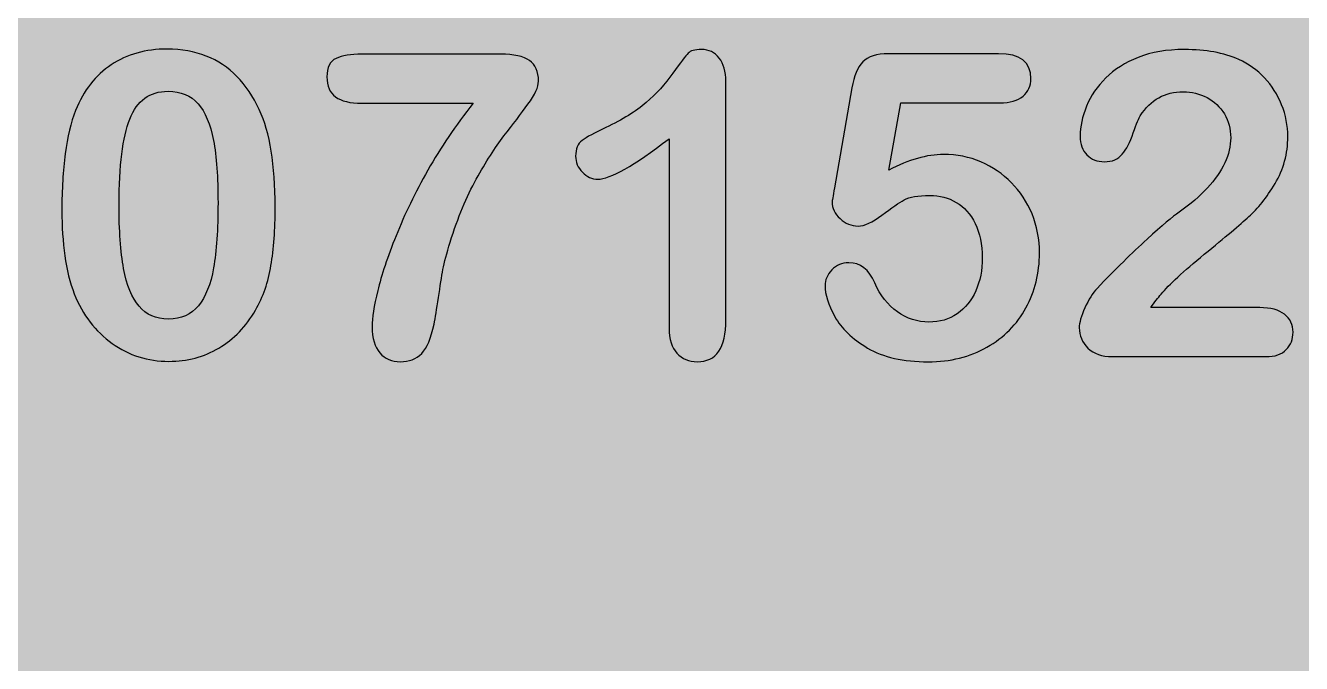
# Model space of a CAD drawing. Header units: millimetres. Extents: x -535.1 to -495.1, y 43.5 to 83.5.
# Drawn here: x -524.9 to -514.08, y 48.93 to 54.35 of the extents above; entities that cross this region are included whole.
import ezdxf

# ---------------------------------------------------------------- set-up
doc = ezdxf.new("R2010")
doc.units = ezdxf.units.MM
doc.header["$MEASUREMENT"] = 0
doc.layers.add('Layer 1', color=7, linetype='Continuous')

msp = doc.modelspace()

# ---------------------------------------------------------------- hatches: boundary and pattern name
at = {"layer": 'Layer 1', "true_color": 0xfff212}
h = msp.add_hatch(color=2, dxfattribs=at)
edge = h.paths.add_edge_path()
edge.add_spline(control_points=[(-498.146, 83.5186), (-498.146, 83.5186), (-531.9962, 83.5186), (-531.9962, 83.5186), (-533.6874, 83.5186), (-535.0711, 82.1349), (-535.0711, 80.4437), (-535.0711, 80.4437), (-535.0711, 46.5936), (-535.0711, 46.5936), (-535.0711, 44.9024), (-533.6874, 43.5187), (-531.9962, 43.5187), (-531.9962, 43.5187), (-498.146, 43.5187), (-498.146, 43.5187), (-496.4548, 43.5187), (-495.0711, 44.9024), (-495.0711, 46.5936), (-495.0711, 46.5936), (-495.0711, 80.4437), (-495.0711, 80.4437), (-495.0711, 82.1349), (-496.4548, 83.5186), (-498.146, 83.5186)], knot_values=[0, 0, 0, 0, 0.125, 0.125, 0.125, 0.25, 0.25, 0.25, 0.375, 0.375, 0.375, 0.5, 0.5, 0.5, 0.625, 0.625, 0.625, 0.75, 0.75, 0.75, 0.875, 0.875, 0.875, 1, 1, 1, 1], degree=3, periodic=1)
at = {"layer": 'Layer 1', "true_color": 0x201e1e}
h = msp.add_hatch(color=250, dxfattribs=at)
edge = h.paths.add_edge_path()
edge.add_spline(control_points=[(-522.7856, 52.8072), (-522.7856, 52.6135), (-522.7976, 52.4475), (-522.8211, 52.3088), (-522.8446, 52.1695), (-522.8876, 52.0431), (-522.9521, 51.9306), (-523.0318, 51.7916), (-523.1355, 51.6845), (-523.2628, 51.6091), (-523.3901, 51.5337), (-523.5319, 51.4962), (-523.6875, 51.4962), (-523.866, 51.4962), (-524.0272, 51.5469), (-524.1689, 51.6482), (-524.3106, 51.7495), (-524.4194, 51.8889), (-524.4898, 52.0681), (-524.5279, 52.1651), (-524.553, 52.2745), (-524.5701, 52.3927), (-524.5873, 52.5109), (-524.5954, 52.6388), (-524.5954, 52.777), (-524.5954, 52.955), (-524.5857, 53.1149), (-524.5671, 53.2572), (-524.5484, 53.4002), (-524.5199, 53.5231), (-524.479, 53.6252), (-524.4109, 53.7952), (-524.3082, 53.9241), (-524.1762, 54.0125), (-524.0436, 54.1013), (-523.8853, 54.1459), (-523.7013, 54.1459), (-523.5801, 54.1459), (-523.4695, 54.1261), (-523.3708, 54.0867), (-523.2718, 54.0472), (-523.1849, 53.9896), (-523.1101, 53.9136), (-523.0353, 53.8377), (-522.9718, 53.7435), (-522.9201, 53.6319), (-522.8301, 53.4377), (-522.7856, 53.1625), (-522.7856, 52.8072)], knot_values=[0, 0, 0, 0, 0.0625, 0.0625, 0.0625, 0.125, 0.125, 0.125, 0.1875, 0.1875, 0.1875, 0.25, 0.25, 0.25, 0.3125, 0.3125, 0.3125, 0.375, 0.375, 0.375, 0.4375, 0.4375, 0.4375, 0.5, 0.5, 0.5, 0.5625, 0.5625, 0.5625, 0.625, 0.625, 0.625, 0.6875, 0.6875, 0.6875, 0.75, 0.75, 0.75, 0.8125, 0.8125, 0.8125, 0.875, 0.875, 0.875, 0.9375, 0.9375, 0.9375, 1, 1, 1, 1], degree=3, periodic=1)
h = msp.add_hatch(color=250, dxfattribs=at)
edge = h.paths.add_edge_path()
edge.add_spline(control_points=[(-519.4433, 51.7785), (-519.4433, 51.7785), (-519.4433, 53.3857), (-519.4433, 53.3857), (-519.7426, 53.1565), (-519.9441, 53.0419), (-520.0479, 53.0419), (-520.0973, 53.0419), (-520.1413, 53.0619), (-520.1794, 53.101), (-520.2177, 53.1404), (-520.2367, 53.1861), (-520.2367, 53.238), (-520.2367, 53.2982), (-520.2182, 53.3428), (-520.1806, 53.3707), (-520.1429, 53.3987), (-520.0761, 53.4353), (-519.9809, 53.4798), (-519.838, 53.5468), (-519.724, 53.6177), (-519.6388, 53.6916), (-519.5533, 53.7659), (-519.4773, 53.8489), (-519.4114, 53.9407), (-519.3453, 54.0328), (-519.3022, 54.0893), (-519.2823, 54.1103), (-519.2624, 54.1314), (-519.2244, 54.1422), (-519.1689, 54.1422), (-519.1067, 54.1422), (-519.0562, 54.118), (-519.0187, 54.0698), (-518.981, 54.0215), (-518.9619, 53.9552), (-518.9619, 53.8702), (-518.9619, 53.8702), (-518.9619, 51.8479), (-518.9619, 51.8479), (-518.9619, 51.6109), (-519.0427, 51.4926), (-519.2045, 51.4926), (-519.2763, 51.4926), (-519.334, 51.5169), (-519.3776, 51.565), (-519.4214, 51.6133), (-519.4433, 51.6845), (-519.4433, 51.7785)], knot_values=[0, 0, 0, 0, 0.0625, 0.0625, 0.0625, 0.125, 0.125, 0.125, 0.1875, 0.1875, 0.1875, 0.25, 0.25, 0.25, 0.3125, 0.3125, 0.3125, 0.375, 0.375, 0.375, 0.4375, 0.4375, 0.4375, 0.5, 0.5, 0.5, 0.5625, 0.5625, 0.5625, 0.625, 0.625, 0.625, 0.6875, 0.6875, 0.6875, 0.75, 0.75, 0.75, 0.8125, 0.8125, 0.8125, 0.875, 0.875, 0.875, 0.9375, 0.9375, 0.9375, 1, 1, 1, 1], degree=3, periodic=1)
h = msp.add_hatch(color=250, dxfattribs=at)
edge = h.paths.add_edge_path()
edge.add_spline(control_points=[(-515.3549, 51.9523), (-515.3549, 51.9523), (-514.4324, 51.9523), (-514.4324, 51.9523), (-514.3401, 51.9523), (-514.2702, 51.9334), (-514.2219, 51.8956), (-514.1739, 51.8581), (-514.1495, 51.807), (-514.1495, 51.7424), (-514.1495, 51.6851), (-514.1685, 51.6358), (-514.2068, 51.5958), (-514.2451, 51.5556), (-514.3035, 51.536), (-514.3812, 51.536), (-514.3812, 51.536), (-515.6825, 51.536), (-515.6825, 51.536), (-515.771, 51.536), (-515.8399, 51.5603), (-515.8894, 51.6091), (-515.9387, 51.6579), (-515.9636, 51.7152), (-515.9636, 51.7816), (-515.9636, 51.8238), (-515.9478, 51.88), (-515.9159, 51.9499), (-515.884, 52.0199), (-515.8496, 52.0755), (-515.8115, 52.1152), (-515.6554, 52.2781), (-515.5137, 52.4172), (-515.3875, 52.5333), (-515.2616, 52.6492), (-515.1704, 52.7251), (-515.1171, 52.7619), (-515.0196, 52.8294), (-514.9402, 52.8992), (-514.8759, 52.9683), (-514.8117, 53.0373), (-514.7621, 53.1076), (-514.7287, 53.18), (-514.6952, 53.2522), (-514.6785, 53.3235), (-514.6785, 53.3929), (-514.6785, 53.4684), (-514.6965, 53.5362), (-514.7322, 53.5956), (-514.7682, 53.6555), (-514.8173, 53.7015), (-514.8789, 53.7344), (-514.9409, 53.7677), (-515.0086, 53.7839), (-515.0816, 53.7839), (-515.236, 53.7839), (-515.3569, 53.7161), (-515.4454, 53.5805), (-515.4569, 53.5629), (-515.4775, 53.5148), (-515.5051, 53.4358), (-515.5329, 53.3568), (-515.5639, 53.296), (-515.5986, 53.2536), (-515.6331, 53.2116), (-515.6842, 53.1897), (-515.7512, 53.1897), (-515.8104, 53.1897), (-515.8591, 53.2098), (-515.8979, 53.2482), (-515.9368, 53.2869), (-515.9563, 53.3399), (-515.9563, 53.4074), (-515.9563, 53.4883), (-515.9378, 53.5732), (-515.9014, 53.6614), (-515.865, 53.75), (-515.8104, 53.8304), (-515.738, 53.9021), (-515.6656, 53.9739), (-515.5738, 54.0318), (-515.4623, 54.0759), (-515.3513, 54.1198), (-515.2203, 54.1422), (-515.0707, 54.1422), (-514.891, 54.1422), (-514.7367, 54.1147), (-514.6098, 54.0577), (-514.5269, 54.0206), (-514.4542, 53.9679), (-514.392, 53.9021), (-514.3294, 53.8358), (-514.2808, 53.7596), (-514.2461, 53.6729), (-514.2114, 53.5865), (-514.1936, 53.4967), (-514.1936, 53.4038), (-514.1936, 53.2572), (-514.2297, 53.1245), (-514.3021, 53.005), (-514.3745, 52.8856), (-514.4487, 52.7913), (-514.5241, 52.7239), (-514.5994, 52.6564), (-514.7257, 52.5495), (-514.9029, 52.4048), (-515.0802, 52.26), (-515.2015, 52.1465), (-515.268, 52.0675), (-515.2955, 52.0349), (-515.3253, 51.9969), (-515.3549, 51.9523)], knot_values=[0, 0, 0, 0, 0.027027, 0.027027, 0.027027, 0.0540541, 0.0540541, 0.0540541, 0.0810811, 0.0810811, 0.0810811, 0.1081081, 0.1081081, 0.1081081, 0.1351351, 0.1351351, 0.1351351, 0.1621622, 0.1621622, 0.1621622, 0.1891892, 0.1891892, 0.1891892, 0.2162162, 0.2162162, 0.2162162, 0.2432432, 0.2432432, 0.2432432, 0.2702703, 0.2702703, 0.2702703, 0.2972973, 0.2972973, 0.2972973, 0.3243243, 0.3243243, 0.3243243, 0.3513514, 0.3513514, 0.3513514, 0.3783784, 0.3783784, 0.3783784, 0.4054054, 0.4054054, 0.4054054, 0.4324324, 0.4324324, 0.4324324, 0.4594595, 0.4594595, 0.4594595, 0.4864865, 0.4864865, 0.4864865, 0.5135135, 0.5135135, 0.5135135, 0.5405405, 0.5405405, 0.5405405, 0.5675676, 0.5675676, 0.5675676, 0.5945946, 0.5945946, 0.5945946, 0.6216216, 0.6216216, 0.6216216, 0.6486486, 0.6486486, 0.6486486, 0.6756757, 0.6756757, 0.6756757, 0.7027027, 0.7027027, 0.7027027, 0.7297297, 0.7297297, 0.7297297, 0.7567568, 0.7567568, 0.7567568, 0.7837838, 0.7837838, 0.7837838, 0.8108108, 0.8108108, 0.8108108, 0.8378378, 0.8378378, 0.8378378, 0.8648649, 0.8648649, 0.8648649, 0.8918919, 0.8918919, 0.8918919, 0.9189189, 0.9189189, 0.9189189, 0.9459459, 0.9459459, 0.9459459, 0.972973, 0.972973, 0.972973, 1, 1, 1, 1], degree=3, periodic=1)
h = msp.add_hatch(color=250, dxfattribs=at)
edge = h.paths.add_edge_path()
edge.add_spline(control_points=[(-522.0513, 54.1024), (-522.0513, 54.1024), (-520.8738, 54.1024), (-520.8738, 54.1024), (-520.7603, 54.1024), (-520.6784, 54.0847), (-520.6276, 54.0493), (-520.5772, 54.0142), (-520.5516, 53.9559), (-520.5516, 53.8744), (-520.5516, 53.825), (-520.5812, 53.7596), (-520.6408, 53.6783), (-520.7005, 53.5969), (-520.7682, 53.5069), (-520.8442, 53.4086), (-520.9201, 53.3103), (-520.9987, 53.1884), (-521.0795, 53.0424), (-521.1603, 52.8966), (-521.2352, 52.7181), (-521.3015, 52.5067), (-521.3305, 52.4142), (-521.3502, 52.3366), (-521.3619, 52.2756), (-521.3736, 52.2142), (-521.3862, 52.1344), (-521.4003, 52.0368), (-521.4146, 51.939), (-521.4271, 51.8642), (-521.4379, 51.8123), (-521.4626, 51.6923), (-521.4974, 51.6089), (-521.5427, 51.5626), (-521.5884, 51.516), (-521.649, 51.4926), (-521.7243, 51.4926), (-521.7962, 51.4926), (-521.854, 51.5176), (-521.8976, 51.5674), (-521.9413, 51.6175), (-521.9633, 51.6916), (-521.9633, 51.7894), (-521.9633, 51.8648), (-521.9472, 51.9675), (-521.9156, 52.0965), (-521.8839, 52.2262), (-521.832, 52.3815), (-521.7599, 52.5622), (-521.688, 52.7427), (-521.5973, 52.9283), (-521.4897, 53.1185), (-521.3822, 53.3083), (-521.2538, 53.4979), (-521.1054, 53.6862), (-521.1054, 53.6862), (-522.0513, 53.6862), (-522.0513, 53.6862), (-522.1508, 53.6862), (-522.2244, 53.7045), (-522.2734, 53.7405), (-522.3221, 53.7763), (-522.3469, 53.8327), (-522.3469, 53.9094), (-522.3469, 53.9909), (-522.321, 54.0434), (-522.2691, 54.0668), (-522.2172, 54.0902), (-522.1449, 54.1024), (-522.0513, 54.1024)], knot_values=[0, 0, 0, 0, 0.0434783, 0.0434783, 0.0434783, 0.0869565, 0.0869565, 0.0869565, 0.1304348, 0.1304348, 0.1304348, 0.173913, 0.173913, 0.173913, 0.2173913, 0.2173913, 0.2173913, 0.2608696, 0.2608696, 0.2608696, 0.3043478, 0.3043478, 0.3043478, 0.3478261, 0.3478261, 0.3478261, 0.3913043, 0.3913043, 0.3913043, 0.4347826, 0.4347826, 0.4347826, 0.4782609, 0.4782609, 0.4782609, 0.5217391, 0.5217391, 0.5217391, 0.5652174, 0.5652174, 0.5652174, 0.6086957, 0.6086957, 0.6086957, 0.6521739, 0.6521739, 0.6521739, 0.6956522, 0.6956522, 0.6956522, 0.7391304, 0.7391304, 0.7391304, 0.7826087, 0.7826087, 0.7826087, 0.826087, 0.826087, 0.826087, 0.8695652, 0.8695652, 0.8695652, 0.9130435, 0.9130435, 0.9130435, 0.9565217, 0.9565217, 0.9565217, 1, 1, 1, 1], degree=3, periodic=1)
h = msp.add_hatch(color=250, dxfattribs=at)
edge = h.paths.add_edge_path()
edge.add_spline(control_points=[(-516.6375, 53.6898), (-516.6375, 53.6898), (-517.4773, 53.6898), (-517.4773, 53.6898), (-517.4773, 53.6898), (-517.578, 53.1179), (-517.578, 53.1179), (-517.4109, 53.2071), (-517.2565, 53.2518), (-517.1147, 53.2518), (-517.0018, 53.2518), (-516.8961, 53.2309), (-516.7974, 53.1884), (-516.6989, 53.146), (-516.6128, 53.0869), (-516.5392, 53.0123), (-516.4651, 52.9374), (-516.4064, 52.8488), (-516.3642, 52.7468), (-516.322, 52.6444), (-516.3008, 52.5339), (-516.3008, 52.4163), (-516.3008, 52.2455), (-516.3387, 52.0904), (-516.4154, 51.9499), (-516.4918, 51.8099), (-516.6026, 51.6989), (-516.7466, 51.6162), (-516.8903, 51.5338), (-517.0567, 51.4926), (-517.2456, 51.4926), (-517.4561, 51.4926), (-517.6275, 51.5314), (-517.7589, 51.6091), (-517.8904, 51.6869), (-517.9834, 51.7762), (-518.0383, 51.8768), (-518.093, 51.9771), (-518.1203, 52.0651), (-518.1203, 52.1406), (-518.1203, 52.1864), (-518.1012, 52.2306), (-518.063, 52.2715), (-518.0246, 52.3126), (-517.9768, 52.333), (-517.9189, 52.333), (-517.8199, 52.333), (-517.7475, 52.2756), (-517.698, 52.1617), (-517.6522, 52.0562), (-517.587, 51.9751), (-517.5068, 51.9168), (-517.4266, 51.8583), (-517.3373, 51.8293), (-517.2383, 51.8293), (-517.1478, 51.8293), (-517.0682, 51.8529), (-517.0001, 51.8997), (-516.9313, 51.9469), (-516.8787, 52.0121), (-516.8414, 52.0946), (-516.8045, 52.1767), (-516.7859, 52.2709), (-516.7859, 52.3758), (-516.7859, 52.4887), (-516.8061, 52.5851), (-516.8462, 52.6654), (-516.8862, 52.7454), (-516.9396, 52.8056), (-517.0067, 52.8452), (-517.0734, 52.8846), (-517.149, 52.9043), (-517.2311, 52.9043), (-517.3325, 52.9043), (-517.4049, 52.8917), (-517.4488, 52.8668), (-517.4922, 52.8423), (-517.5551, 52.7992), (-517.6371, 52.7372), (-517.7184, 52.6756), (-517.7861, 52.6443), (-517.8392, 52.6443), (-517.8971, 52.6443), (-517.9486, 52.6653), (-517.993, 52.707), (-518.0378, 52.7491), (-518.06, 52.7963), (-518.06, 52.8494), (-518.06, 52.8554), (-518.0537, 52.8952), (-518.0407, 52.9695), (-518.0407, 52.9695), (-517.8923, 53.8159), (-517.8923, 53.8159), (-517.8746, 53.917), (-517.8452, 53.991), (-517.8006, 54.0367), (-517.7554, 54.0831), (-517.6824, 54.106), (-517.5811, 54.106), (-517.5811, 54.106), (-516.6483, 54.106), (-516.6483, 54.106), (-516.465, 54.106), (-516.3732, 54.0361), (-516.3732, 53.8955), (-516.3732, 53.8339), (-516.3956, 53.7844), (-516.4402, 53.7464), (-516.4848, 53.7085), (-516.5507, 53.6898), (-516.6375, 53.6898)], knot_values=[0, 0, 0, 0, 0.027027, 0.027027, 0.027027, 0.0540541, 0.0540541, 0.0540541, 0.0810811, 0.0810811, 0.0810811, 0.1081081, 0.1081081, 0.1081081, 0.1351351, 0.1351351, 0.1351351, 0.1621622, 0.1621622, 0.1621622, 0.1891892, 0.1891892, 0.1891892, 0.2162162, 0.2162162, 0.2162162, 0.2432432, 0.2432432, 0.2432432, 0.2702703, 0.2702703, 0.2702703, 0.2972973, 0.2972973, 0.2972973, 0.3243243, 0.3243243, 0.3243243, 0.3513514, 0.3513514, 0.3513514, 0.3783784, 0.3783784, 0.3783784, 0.4054054, 0.4054054, 0.4054054, 0.4324324, 0.4324324, 0.4324324, 0.4594595, 0.4594595, 0.4594595, 0.4864865, 0.4864865, 0.4864865, 0.5135135, 0.5135135, 0.5135135, 0.5405405, 0.5405405, 0.5405405, 0.5675676, 0.5675676, 0.5675676, 0.5945946, 0.5945946, 0.5945946, 0.6216216, 0.6216216, 0.6216216, 0.6486486, 0.6486486, 0.6486486, 0.6756757, 0.6756757, 0.6756757, 0.7027027, 0.7027027, 0.7027027, 0.7297297, 0.7297297, 0.7297297, 0.7567568, 0.7567568, 0.7567568, 0.7837838, 0.7837838, 0.7837838, 0.8108108, 0.8108108, 0.8108108, 0.8378378, 0.8378378, 0.8378378, 0.8648649, 0.8648649, 0.8648649, 0.8918919, 0.8918919, 0.8918919, 0.9189189, 0.9189189, 0.9189189, 0.9459459, 0.9459459, 0.9459459, 0.972973, 0.972973, 0.972973, 1, 1, 1, 1], degree=3, periodic=1)
h = msp.add_hatch(color=250, dxfattribs=at)
edge = h.paths.add_edge_path()
edge.add_spline(control_points=[(-523.2706, 52.8422), (-523.2706, 53.0575), (-523.2835, 53.2343), (-523.3093, 53.3713), (-523.3352, 53.5086), (-523.379, 53.6127), (-523.4401, 53.6825), (-523.5015, 53.7526), (-523.5868, 53.7875), (-523.6946, 53.7875), (-523.8504, 53.7875), (-523.9583, 53.709), (-524.0192, 53.5522), (-524.08, 53.3959), (-524.1104, 53.1547), (-524.1104, 52.8282), (-524.1104, 52.6069), (-524.0976, 52.4253), (-524.0718, 52.2842), (-524.0458, 52.1425), (-524.0019, 52.0354), (-523.9408, 51.9632), (-523.8794, 51.8908), (-523.7961, 51.8545), (-523.6911, 51.8545), (-523.5831, 51.8545), (-523.4978, 51.8919), (-523.4366, 51.9674), (-523.3755, 52.0426), (-523.3326, 52.1509), (-523.308, 52.2907), (-523.2833, 52.4312), (-523.2706, 52.6147), (-523.2706, 52.8422)], knot_values=[0, 0, 0, 0, 0.0909091, 0.0909091, 0.0909091, 0.1818182, 0.1818182, 0.1818182, 0.2727273, 0.2727273, 0.2727273, 0.3636364, 0.3636364, 0.3636364, 0.4545455, 0.4545455, 0.4545455, 0.5454545, 0.5454545, 0.5454545, 0.6363636, 0.6363636, 0.6363636, 0.7272727, 0.7272727, 0.7272727, 0.8181818, 0.8181818, 0.8181818, 0.9090909, 0.9090909, 0.9090909, 1, 1, 1, 1], degree=3, periodic=1)

# ---------------------------------------------------------------- linework, layer by layer
at = {"layer": 'Layer 1', "color": 250, "lineweight": 9}
msp.add_open_spline([(-498.146, 83.5186), (-498.146, 83.5186), (-531.9962, 83.5186), (-531.9962, 83.5186), (-533.6874, 83.5186), (-535.0711, 82.1349), (-535.0711, 80.4437), (-535.0711, 80.4437), (-535.0711, 46.5936), (-535.0711, 46.5936), (-535.0711, 44.9024), (-533.6874, 43.5187), (-531.9962, 43.5187), (-531.9962, 43.5187), (-498.146, 43.5187), (-498.146, 43.5187), (-496.4548, 43.5187), (-495.0711, 44.9024), (-495.0711, 46.5936), (-495.0711, 46.5936), (-495.0711, 80.4437), (-495.0711, 80.4437), (-495.0711, 82.1349), (-496.4548, 83.5186), (-498.146, 83.5186)], degree=3, knots=[0, 0, 0, 0, 0.125, 0.125, 0.125, 0.25, 0.25, 0.25, 0.375, 0.375, 0.375, 0.5, 0.5, 0.5, 0.625, 0.625, 0.625, 0.75, 0.75, 0.75, 0.875, 0.875, 0.875, 1, 1, 1, 1], dxfattribs=at)
at = {"layer": 'Layer 1', "color": 250}
for points, knots in [([(-522.7856, 52.8072), (-522.7856, 52.6135), (-522.7976, 52.4475), (-522.8211, 52.3088), (-522.8446, 52.1695), (-522.8876, 52.0431), (-522.9521, 51.9306), (-523.0318, 51.7916), (-523.1355, 51.6845), (-523.2628, 51.6091), (-523.3901, 51.5337), (-523.5319, 51.4962), (-523.6875, 51.4962), (-523.866, 51.4962), (-524.0272, 51.5469), (-524.1689, 51.6482), (-524.3106, 51.7495), (-524.4194, 51.8889), (-524.4898, 52.0681), (-524.5279, 52.1651), (-524.553, 52.2745), (-524.5701, 52.3927), (-524.5873, 52.5109), (-524.5954, 52.6388), (-524.5954, 52.777), (-524.5954, 52.955), (-524.5857, 53.1149), (-524.5671, 53.2572), (-524.5484, 53.4002), (-524.5199, 53.5231), (-524.479, 53.6252), (-524.4109, 53.7952), (-524.3082, 53.9241), (-524.1762, 54.0125), (-524.0436, 54.1013), (-523.8853, 54.1459), (-523.7013, 54.1459), (-523.5801, 54.1459), (-523.4695, 54.1261), (-523.3708, 54.0867), (-523.2718, 54.0472), (-523.1849, 53.9896), (-523.1101, 53.9136), (-523.0353, 53.8377), (-522.9718, 53.7435), (-522.9201, 53.6319), (-522.8301, 53.4377), (-522.7856, 53.1625), (-522.7856, 52.8072)], [0, 0, 0, 0, 0.0625, 0.0625, 0.0625, 0.125, 0.125, 0.125, 0.1875, 0.1875, 0.1875, 0.25, 0.25, 0.25, 0.3125, 0.3125, 0.3125, 0.375, 0.375, 0.375, 0.4375, 0.4375, 0.4375, 0.5, 0.5, 0.5, 0.5625, 0.5625, 0.5625, 0.625, 0.625, 0.625, 0.6875, 0.6875, 0.6875, 0.75, 0.75, 0.75, 0.8125, 0.8125, 0.8125, 0.875, 0.875, 0.875, 0.9375, 0.9375, 0.9375, 1, 1, 1, 1]), ([(-519.4433, 51.7785), (-519.4433, 51.7785), (-519.4433, 53.3857), (-519.4433, 53.3857), (-519.7426, 53.1565), (-519.9441, 53.0419), (-520.0479, 53.0419), (-520.0973, 53.0419), (-520.1413, 53.0619), (-520.1794, 53.101), (-520.2177, 53.1404), (-520.2367, 53.1861), (-520.2367, 53.238), (-520.2367, 53.2982), (-520.2182, 53.3428), (-520.1806, 53.3707), (-520.1429, 53.3987), (-520.0761, 53.4353), (-519.9809, 53.4798), (-519.838, 53.5468), (-519.724, 53.6177), (-519.6388, 53.6916), (-519.5533, 53.7659), (-519.4773, 53.8489), (-519.4114, 53.9407), (-519.3453, 54.0328), (-519.3022, 54.0893), (-519.2823, 54.1103), (-519.2624, 54.1314), (-519.2244, 54.1422), (-519.1689, 54.1422), (-519.1067, 54.1422), (-519.0562, 54.118), (-519.0187, 54.0698), (-518.981, 54.0215), (-518.9619, 53.9552), (-518.9619, 53.8702), (-518.9619, 53.8702), (-518.9619, 51.8479), (-518.9619, 51.8479), (-518.9619, 51.6109), (-519.0427, 51.4926), (-519.2045, 51.4926), (-519.2763, 51.4926), (-519.334, 51.5169), (-519.3776, 51.565), (-519.4214, 51.6133), (-519.4433, 51.6845), (-519.4433, 51.7785)], [0, 0, 0, 0, 0.0625, 0.0625, 0.0625, 0.125, 0.125, 0.125, 0.1875, 0.1875, 0.1875, 0.25, 0.25, 0.25, 0.3125, 0.3125, 0.3125, 0.375, 0.375, 0.375, 0.4375, 0.4375, 0.4375, 0.5, 0.5, 0.5, 0.5625, 0.5625, 0.5625, 0.625, 0.625, 0.625, 0.6875, 0.6875, 0.6875, 0.75, 0.75, 0.75, 0.8125, 0.8125, 0.8125, 0.875, 0.875, 0.875, 0.9375, 0.9375, 0.9375, 1, 1, 1, 1]), ([(-515.3549, 51.9523), (-515.3549, 51.9523), (-514.4324, 51.9523), (-514.4324, 51.9523), (-514.3401, 51.9523), (-514.2702, 51.9334), (-514.2219, 51.8956), (-514.1739, 51.8581), (-514.1495, 51.807), (-514.1495, 51.7424), (-514.1495, 51.6851), (-514.1685, 51.6358), (-514.2068, 51.5958), (-514.2451, 51.5556), (-514.3035, 51.536), (-514.3812, 51.536), (-514.3812, 51.536), (-515.6825, 51.536), (-515.6825, 51.536), (-515.771, 51.536), (-515.8399, 51.5603), (-515.8894, 51.6091), (-515.9387, 51.6579), (-515.9636, 51.7152), (-515.9636, 51.7816), (-515.9636, 51.8238), (-515.9478, 51.88), (-515.9159, 51.9499), (-515.884, 52.0199), (-515.8496, 52.0755), (-515.8115, 52.1152), (-515.6554, 52.2781), (-515.5137, 52.4172), (-515.3875, 52.5333), (-515.2616, 52.6492), (-515.1704, 52.7251), (-515.1171, 52.7619), (-515.0196, 52.8294), (-514.9402, 52.8992), (-514.8759, 52.9683), (-514.8117, 53.0373), (-514.7621, 53.1076), (-514.7287, 53.18), (-514.6952, 53.2522), (-514.6785, 53.3235), (-514.6785, 53.3929), (-514.6785, 53.4684), (-514.6965, 53.5362), (-514.7322, 53.5956), (-514.7682, 53.6555), (-514.8173, 53.7015), (-514.8789, 53.7344), (-514.9409, 53.7677), (-515.0086, 53.7839), (-515.0816, 53.7839), (-515.236, 53.7839), (-515.3569, 53.7161), (-515.4454, 53.5805), (-515.4569, 53.5629), (-515.4775, 53.5148), (-515.5051, 53.4358), (-515.5329, 53.3568), (-515.5639, 53.296), (-515.5986, 53.2536), (-515.6331, 53.2116), (-515.6842, 53.1897), (-515.7512, 53.1897), (-515.8104, 53.1897), (-515.8591, 53.2098), (-515.8979, 53.2482), (-515.9368, 53.2869), (-515.9563, 53.3399), (-515.9563, 53.4074), (-515.9563, 53.4883), (-515.9378, 53.5732), (-515.9014, 53.6614), (-515.865, 53.75), (-515.8104, 53.8304), (-515.738, 53.9021), (-515.6656, 53.9739), (-515.5738, 54.0318), (-515.4623, 54.0759), (-515.3513, 54.1198), (-515.2203, 54.1422), (-515.0707, 54.1422), (-514.891, 54.1422), (-514.7367, 54.1147), (-514.6098, 54.0577), (-514.5269, 54.0206), (-514.4542, 53.9679), (-514.392, 53.9021), (-514.3294, 53.8358), (-514.2808, 53.7596), (-514.2461, 53.6729), (-514.2114, 53.5865), (-514.1936, 53.4967), (-514.1936, 53.4038), (-514.1936, 53.2572), (-514.2297, 53.1245), (-514.3021, 53.005), (-514.3745, 52.8856), (-514.4487, 52.7913), (-514.5241, 52.7239), (-514.5994, 52.6564), (-514.7257, 52.5495), (-514.9029, 52.4048), (-515.0802, 52.26), (-515.2015, 52.1465), (-515.268, 52.0675), (-515.2955, 52.0349), (-515.3253, 51.9969), (-515.3549, 51.9523)], [0, 0, 0, 0, 0.027027, 0.027027, 0.027027, 0.0540541, 0.0540541, 0.0540541, 0.0810811, 0.0810811, 0.0810811, 0.1081081, 0.1081081, 0.1081081, 0.1351351, 0.1351351, 0.1351351, 0.1621622, 0.1621622, 0.1621622, 0.1891892, 0.1891892, 0.1891892, 0.2162162, 0.2162162, 0.2162162, 0.2432432, 0.2432432, 0.2432432, 0.2702703, 0.2702703, 0.2702703, 0.2972973, 0.2972973, 0.2972973, 0.3243243, 0.3243243, 0.3243243, 0.3513514, 0.3513514, 0.3513514, 0.3783784, 0.3783784, 0.3783784, 0.4054054, 0.4054054, 0.4054054, 0.4324324, 0.4324324, 0.4324324, 0.4594595, 0.4594595, 0.4594595, 0.4864865, 0.4864865, 0.4864865, 0.5135135, 0.5135135, 0.5135135, 0.5405405, 0.5405405, 0.5405405, 0.5675676, 0.5675676, 0.5675676, 0.5945946, 0.5945946, 0.5945946, 0.6216216, 0.6216216, 0.6216216, 0.6486486, 0.6486486, 0.6486486, 0.6756757, 0.6756757, 0.6756757, 0.7027027, 0.7027027, 0.7027027, 0.7297297, 0.7297297, 0.7297297, 0.7567568, 0.7567568, 0.7567568, 0.7837838, 0.7837838, 0.7837838, 0.8108108, 0.8108108, 0.8108108, 0.8378378, 0.8378378, 0.8378378, 0.8648649, 0.8648649, 0.8648649, 0.8918919, 0.8918919, 0.8918919, 0.9189189, 0.9189189, 0.9189189, 0.9459459, 0.9459459, 0.9459459, 0.972973, 0.972973, 0.972973, 1, 1, 1, 1]), ([(-522.0513, 54.1024), (-522.0513, 54.1024), (-520.8738, 54.1024), (-520.8738, 54.1024), (-520.7603, 54.1024), (-520.6784, 54.0847), (-520.6276, 54.0493), (-520.5772, 54.0142), (-520.5516, 53.9559), (-520.5516, 53.8744), (-520.5516, 53.825), (-520.5812, 53.7596), (-520.6408, 53.6783), (-520.7005, 53.5969), (-520.7682, 53.5069), (-520.8442, 53.4086), (-520.9201, 53.3103), (-520.9987, 53.1884), (-521.0795, 53.0424), (-521.1603, 52.8966), (-521.2352, 52.7181), (-521.3015, 52.5067), (-521.3305, 52.4142), (-521.3502, 52.3366), (-521.3619, 52.2756), (-521.3736, 52.2142), (-521.3862, 52.1344), (-521.4003, 52.0368), (-521.4146, 51.939), (-521.4271, 51.8642), (-521.4379, 51.8123), (-521.4626, 51.6923), (-521.4974, 51.6089), (-521.5427, 51.5626), (-521.5884, 51.516), (-521.649, 51.4926), (-521.7243, 51.4926), (-521.7962, 51.4926), (-521.854, 51.5176), (-521.8976, 51.5674), (-521.9413, 51.6175), (-521.9633, 51.6916), (-521.9633, 51.7894), (-521.9633, 51.8648), (-521.9472, 51.9675), (-521.9156, 52.0965), (-521.8839, 52.2262), (-521.832, 52.3815), (-521.7599, 52.5622), (-521.688, 52.7427), (-521.5973, 52.9283), (-521.4897, 53.1185), (-521.3822, 53.3083), (-521.2538, 53.4979), (-521.1054, 53.6862), (-521.1054, 53.6862), (-522.0513, 53.6862), (-522.0513, 53.6862), (-522.1508, 53.6862), (-522.2244, 53.7045), (-522.2734, 53.7405), (-522.3221, 53.7763), (-522.3469, 53.8327), (-522.3469, 53.9094), (-522.3469, 53.9909), (-522.321, 54.0434), (-522.2691, 54.0668), (-522.2172, 54.0902), (-522.1449, 54.1024), (-522.0513, 54.1024)], [0, 0, 0, 0, 0.0434783, 0.0434783, 0.0434783, 0.0869565, 0.0869565, 0.0869565, 0.1304348, 0.1304348, 0.1304348, 0.173913, 0.173913, 0.173913, 0.2173913, 0.2173913, 0.2173913, 0.2608696, 0.2608696, 0.2608696, 0.3043478, 0.3043478, 0.3043478, 0.3478261, 0.3478261, 0.3478261, 0.3913043, 0.3913043, 0.3913043, 0.4347826, 0.4347826, 0.4347826, 0.4782609, 0.4782609, 0.4782609, 0.5217391, 0.5217391, 0.5217391, 0.5652174, 0.5652174, 0.5652174, 0.6086957, 0.6086957, 0.6086957, 0.6521739, 0.6521739, 0.6521739, 0.6956522, 0.6956522, 0.6956522, 0.7391304, 0.7391304, 0.7391304, 0.7826087, 0.7826087, 0.7826087, 0.826087, 0.826087, 0.826087, 0.8695652, 0.8695652, 0.8695652, 0.9130435, 0.9130435, 0.9130435, 0.9565217, 0.9565217, 0.9565217, 1, 1, 1, 1]), ([(-516.6375, 53.6898), (-516.6375, 53.6898), (-517.4773, 53.6898), (-517.4773, 53.6898), (-517.4773, 53.6898), (-517.578, 53.1179), (-517.578, 53.1179), (-517.4109, 53.2071), (-517.2565, 53.2518), (-517.1147, 53.2518), (-517.0018, 53.2518), (-516.8961, 53.2309), (-516.7974, 53.1884), (-516.6989, 53.146), (-516.6128, 53.0869), (-516.5392, 53.0123), (-516.4651, 52.9374), (-516.4064, 52.8488), (-516.3642, 52.7468), (-516.322, 52.6444), (-516.3008, 52.5339), (-516.3008, 52.4163), (-516.3008, 52.2455), (-516.3387, 52.0904), (-516.4154, 51.9499), (-516.4918, 51.8099), (-516.6026, 51.6989), (-516.7466, 51.6162), (-516.8903, 51.5338), (-517.0567, 51.4926), (-517.2456, 51.4926), (-517.4561, 51.4926), (-517.6275, 51.5314), (-517.7589, 51.6091), (-517.8904, 51.6869), (-517.9834, 51.7762), (-518.0383, 51.8768), (-518.093, 51.9771), (-518.1203, 52.0651), (-518.1203, 52.1406), (-518.1203, 52.1864), (-518.1012, 52.2306), (-518.063, 52.2715), (-518.0246, 52.3126), (-517.9768, 52.333), (-517.9189, 52.333), (-517.8199, 52.333), (-517.7475, 52.2756), (-517.698, 52.1617), (-517.6522, 52.0562), (-517.587, 51.9751), (-517.5068, 51.9168), (-517.4266, 51.8583), (-517.3373, 51.8293), (-517.2383, 51.8293), (-517.1478, 51.8293), (-517.0682, 51.8529), (-517.0001, 51.8997), (-516.9313, 51.9469), (-516.8787, 52.0121), (-516.8414, 52.0946), (-516.8045, 52.1767), (-516.7859, 52.2709), (-516.7859, 52.3758), (-516.7859, 52.4887), (-516.8061, 52.5851), (-516.8462, 52.6654), (-516.8862, 52.7454), (-516.9396, 52.8056), (-517.0067, 52.8452), (-517.0734, 52.8846), (-517.149, 52.9043), (-517.2311, 52.9043), (-517.3325, 52.9043), (-517.4049, 52.8917), (-517.4488, 52.8668), (-517.4922, 52.8423), (-517.5551, 52.7992), (-517.6371, 52.7372), (-517.7184, 52.6756), (-517.7861, 52.6443), (-517.8392, 52.6443), (-517.8971, 52.6443), (-517.9486, 52.6653), (-517.993, 52.707), (-518.0378, 52.7491), (-518.06, 52.7963), (-518.06, 52.8494), (-518.06, 52.8554), (-518.0537, 52.8952), (-518.0407, 52.9695), (-518.0407, 52.9695), (-517.8923, 53.8159), (-517.8923, 53.8159), (-517.8746, 53.917), (-517.8452, 53.991), (-517.8006, 54.0367), (-517.7554, 54.0831), (-517.6824, 54.106), (-517.5811, 54.106), (-517.5811, 54.106), (-516.6483, 54.106), (-516.6483, 54.106), (-516.465, 54.106), (-516.3732, 54.0361), (-516.3732, 53.8955), (-516.3732, 53.8339), (-516.3956, 53.7844), (-516.4402, 53.7464), (-516.4848, 53.7085), (-516.5507, 53.6898), (-516.6375, 53.6898)], [0, 0, 0, 0, 0.027027, 0.027027, 0.027027, 0.0540541, 0.0540541, 0.0540541, 0.0810811, 0.0810811, 0.0810811, 0.1081081, 0.1081081, 0.1081081, 0.1351351, 0.1351351, 0.1351351, 0.1621622, 0.1621622, 0.1621622, 0.1891892, 0.1891892, 0.1891892, 0.2162162, 0.2162162, 0.2162162, 0.2432432, 0.2432432, 0.2432432, 0.2702703, 0.2702703, 0.2702703, 0.2972973, 0.2972973, 0.2972973, 0.3243243, 0.3243243, 0.3243243, 0.3513514, 0.3513514, 0.3513514, 0.3783784, 0.3783784, 0.3783784, 0.4054054, 0.4054054, 0.4054054, 0.4324324, 0.4324324, 0.4324324, 0.4594595, 0.4594595, 0.4594595, 0.4864865, 0.4864865, 0.4864865, 0.5135135, 0.5135135, 0.5135135, 0.5405405, 0.5405405, 0.5405405, 0.5675676, 0.5675676, 0.5675676, 0.5945946, 0.5945946, 0.5945946, 0.6216216, 0.6216216, 0.6216216, 0.6486486, 0.6486486, 0.6486486, 0.6756757, 0.6756757, 0.6756757, 0.7027027, 0.7027027, 0.7027027, 0.7297297, 0.7297297, 0.7297297, 0.7567568, 0.7567568, 0.7567568, 0.7837838, 0.7837838, 0.7837838, 0.8108108, 0.8108108, 0.8108108, 0.8378378, 0.8378378, 0.8378378, 0.8648649, 0.8648649, 0.8648649, 0.8918919, 0.8918919, 0.8918919, 0.9189189, 0.9189189, 0.9189189, 0.9459459, 0.9459459, 0.9459459, 0.972973, 0.972973, 0.972973, 1, 1, 1, 1]), ([(-523.2706, 52.8422), (-523.2706, 53.0575), (-523.2835, 53.2343), (-523.3093, 53.3713), (-523.3352, 53.5086), (-523.379, 53.6127), (-523.4401, 53.6825), (-523.5015, 53.7526), (-523.5868, 53.7875), (-523.6946, 53.7875), (-523.8504, 53.7875), (-523.9583, 53.709), (-524.0192, 53.5522), (-524.08, 53.3959), (-524.1104, 53.1547), (-524.1104, 52.8282), (-524.1104, 52.6069), (-524.0976, 52.4253), (-524.0718, 52.2842), (-524.0458, 52.1425), (-524.0019, 52.0354), (-523.9408, 51.9632), (-523.8794, 51.8908), (-523.7961, 51.8545), (-523.6911, 51.8545), (-523.5831, 51.8545), (-523.4978, 51.8919), (-523.4366, 51.9674), (-523.3755, 52.0426), (-523.3326, 52.1509), (-523.308, 52.2907), (-523.2833, 52.4312), (-523.2706, 52.6147), (-523.2706, 52.8422)], [0, 0, 0, 0, 0.0909091, 0.0909091, 0.0909091, 0.1818182, 0.1818182, 0.1818182, 0.2727273, 0.2727273, 0.2727273, 0.3636364, 0.3636364, 0.3636364, 0.4545455, 0.4545455, 0.4545455, 0.5454545, 0.5454545, 0.5454545, 0.6363636, 0.6363636, 0.6363636, 0.7272727, 0.7272727, 0.7272727, 0.8181818, 0.8181818, 0.8181818, 0.9090909, 0.9090909, 0.9090909, 1, 1, 1, 1])]:
    msp.add_open_spline(points, degree=3, knots=knots, dxfattribs=at)

doc.saveas('drawing.dxf')
